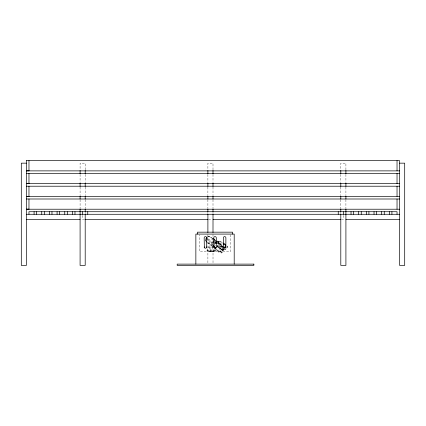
<?xml version="1.0" encoding="UTF-8"?>
<svg xmlns="http://www.w3.org/2000/svg" width="426" height="426" viewBox="0 0 426 426"><rect width="100%" height="100%" fill="white"/><g stroke="black" fill="none" stroke-linecap="round" stroke-linejoin="round"><path stroke-width="0.32" stroke-dasharray="2.13 1.6" d="M215.806 249.237L216.93 250.451L219.289 251.793L223.203 249.924L223.235 247.373M219.454 245.839L219.337 248.619L220.498 251.457L222.809 248.715L219.337 248.619L217.611 246.792L217.244 244.78M222.564 248.459L221.712 253.001L218.783 252.229L215.875 248.693M223.203 249.924L223.336 248.651M207.265 240.227L208.447 236.148L210.375 236.739L212.489 238.4L208.447 236.148L206.45 237.703M220.961 248.049L218.889 247.825L221.19 249.386L218.426 247.655L218.33 245.413L219.512 241.34L221.44 241.925M215.748 250.435L214.992 250.259L214.022 250.989L213.357 250.61L210.471 250.429L209.959 246.867L210.582 244.785L211.312 245.924L212.909 246.398L210.582 244.785L207.984 247.442L206.972 250.648L207.755 251.452L214.379 251.771L215.748 250.435L215.62 249.423M212.105 245.759L212.265 247.346L210.471 250.429L206.972 250.648L209.299 251.377L214.379 251.771L213.634 249.822M214.416 248.96L213.357 250.61L212.265 247.346M223.421 248.528L223.671 250.744L221.712 253.001L222.425 250.738L221.27 246.782L217.372 242.277M212.84 242.772L210.508 244.668L207.824 242.639L209.901 242.857M222.649 248.784L221.573 249.854L218.889 247.825M220.045 241.622L218.57 242.149L217.111 243.475L219.512 241.34L221.776 242.676M207.803 251.415L207.888 250.893L210.268 249.689L211.69 251.335M214.992 250.259L212.052 251.686L210.306 251.734L214.022 250.989M208.985 236.43L207.505 236.957L208.639 240.211M207.984 247.442L209.304 247.687L212.356 247M221.824 251.58L218.783 252.229L217.862 249.716M212.947 244.428L210.508 244.668L212.734 244.78M84.561 219.39L82.644 219.39L82.644 214.917M208.527 219.39L211.727 219.39M341.439 219.39L343.356 219.39L343.356 214.917M217.356 241.505L218.879 241.526L221.531 244.194L222.574 246.356M211.509 239.082L214.48 239.194M222.745 246.862L221.573 246.819L218.33 245.413M217.106 241.451L218.879 241.526M217.084 243.464L218.666 243.544L220.833 248.411M211.823 245.85L213.128 246.063M213.99 242.106L210.508 241.627L207.808 240.461M210.71 237.484L213.596 238.613M214.273 245.349L215.513 245.695M216.136 245.866L218 246.377M222.574 247.325L221.573 246.819L220.881 245.339L219.14 243.374M213.011 242.889L210.508 241.627L209.816 240.147L208.074 238.182M215.987 241.835L219.598 243.688M207.915 242.809L210.13 244.194L207.824 242.639M220.317 248.283L222.207 249.716M217.116 240.892L219.741 242.98L221.658 245.653L219.795 243.976L220.945 246.936M222.75 246.34L219.795 243.976L222.926 247.208L223.671 250.744M216.909 249.892L219.289 251.793M221.706 245.786L222.585 246.579M221.6 247.048L222.542 247.969M210.535 241.856L211.946 243.235M217.079 246.228L218.426 247.655M226.802 245.914L227.638 246.931L227.133 248.273L224.353 249.998L221.573 249.854L225.232 249.498L227.638 246.931L226.749 245.498M217.308 244.998L218.756 246.942M209.304 247.687L210.268 249.689M218.57 242.149L219.704 245.403M345.912 169.798L345.912 163.158L340.8 163.158L340.8 169.798M345.912 174.442L345.912 182.413M345.912 187.057L345.912 195.688M345.912 199.672L345.912 208.303M340.8 174.442L340.8 182.413M340.8 187.057L340.8 195.688M340.8 199.672L340.8 208.303M340.8 212.286L340.8 213.612M230.785 234.817L230.785 251.34L199.277 251.34L199.277 234.817M213 169.798L213 163.158L207.888 163.158L207.888 169.798M213 174.442L213 182.413M213 187.057L213 195.688M213 199.672L213 208.303M213 212.286L213 213.612M213 234.508L213.016 263.428M207.888 174.442L207.888 182.413M207.888 187.057L207.888 195.688M207.888 199.672L207.888 208.303M207.888 212.286L207.888 213.612M207.904 234.508L207.888 263.428M85.2 169.798L85.2 163.158L80.088 163.158L80.088 169.798M85.2 174.442L85.2 182.413M85.2 187.057L85.2 195.688M85.2 199.672L85.2 208.303M85.2 212.286L85.2 213.612M80.088 174.442L80.088 182.413M80.088 187.057L80.088 195.688M80.088 199.672L80.088 208.303"/><path stroke-width="0.64" d="M216.264 247.272L216.307 237.884A1.278 1.278 0 0 0 215.029 236.606A1.278 1.278 0 0 0 213.751 237.884L213.799 247.272M225.849 247.272L225.892 237.884A1.278 1.278 0 0 0 224.614 236.606A1.278 1.278 0 0 0 223.336 237.884L223.384 247.272M206.45 237.703L205.561 240.562L206.914 241.989M214.48 239.194L213.735 242.303L216.573 241.739L213.596 238.613M223.458 248.193L224.8 247.495L225.546 244.38L222.777 242.948M206.551 247.575L206.722 237.884A1.278 1.278 0 0 0 205.444 236.606A1.278 1.278 0 0 0 204.166 237.884L204.342 247.575M216.067 243.081L216.573 241.739L214.166 244.306M206.046 238.283L207.02 237.399M224.8 247.495L225.934 247.272M26.412 160.655L399.588 160.655L399.588 265.398L404.7 265.398L404.7 163.158L399.588 163.158M26.412 163.158L21.3 163.158L21.3 265.398L26.412 265.398L26.412 160.602M26.412 170.826L28.968 170.826M26.412 170.879L399.588 170.879M26.412 173.382L399.588 173.435M26.412 183.606L28.968 183.606M26.412 183.659L399.588 183.659M26.412 186.215L399.588 186.215M26.412 196.386L28.968 196.386M26.412 196.439L399.588 196.439M26.412 198.995L399.588 198.995M26.412 209.166L28.968 209.166M26.412 209.219L399.588 209.219M26.412 214.278L399.588 214.278M26.412 219.39L80.088 219.39M85.2 219.39L207.904 219.39M213.016 219.39L340.8 219.39M345.912 219.39L399.588 219.39M223.171 244.295L225.546 244.38M215.391 243.022L216.52 243.315M215.875 248.693L213.788 245.983M215.678 248.395L214.448 246.899L215.061 248.427M213.612 245.456L214.688 247.325M397.032 160.655L397.032 170.879M397.032 173.435L397.032 183.659M397.032 186.215L397.032 196.439M397.032 198.995L397.032 209.219M397.032 214.278L397.032 211.722L28.968 211.722L28.968 214.278M391.92 211.722L391.92 214.278M389.364 211.722L389.364 214.278M384.252 211.722L384.252 214.278M381.696 211.722L381.696 214.278M376.584 211.722L376.584 214.278M374.028 211.722L374.028 214.278M368.916 211.722L368.916 214.278M366.36 211.722L366.36 214.278M361.248 211.722L361.248 214.278M358.692 211.722L358.692 214.278M353.58 211.722L353.58 214.278M351.024 211.722L351.024 214.278M345.912 170.459L345.912 173.781M345.912 183.073L345.912 186.396M345.912 196.354L345.912 199.006M345.912 208.969L345.912 211.621M345.912 211.722L345.912 265.398L340.8 265.398L340.8 214.278M343.356 211.722L343.356 214.278M340.8 170.459L340.8 173.781M340.8 183.073L340.8 186.396M340.8 196.354L340.8 199.006M340.8 208.969L340.8 211.621M338.244 211.722L338.244 214.278M234.199 264.12L234.199 234.087L195.859 234.087L195.859 264.12M232.601 234.087L232.601 232.17L197.462 232.17L197.462 234.087M213 170.459L213 173.781M213 183.073L213 186.396M213 196.354L213 199.006M213 208.969L213 211.621M213.016 214.278L213 232.537M207.888 170.459L207.888 173.781M207.888 183.073L207.888 186.396M207.888 196.354L207.888 199.006M207.888 208.969L207.888 211.621M207.904 214.278L207.888 232.537M87.756 211.722L87.756 214.278M85.2 170.459L85.2 173.781M85.2 183.073L85.2 186.396M85.2 196.354L85.2 199.006M85.2 208.969L85.2 211.621M85.2 214.278L85.2 265.398L80.088 265.398L80.088 211.722M82.644 211.722L82.644 214.278M80.088 170.459L80.088 173.781M80.088 183.073L80.088 186.396M80.088 196.354L80.088 199.006M80.088 208.969L80.088 211.621M74.976 211.722L74.976 214.278M72.42 211.722L72.42 214.278M67.308 211.722L67.308 214.278M64.752 211.722L64.752 214.278M59.64 211.722L59.64 214.278M57.084 211.722L57.084 214.278M51.972 211.722L51.972 214.278M49.416 211.722L49.416 214.278M44.304 211.722L44.304 214.278M41.748 211.722L41.748 214.278M36.636 211.722L36.636 214.278M34.08 211.722L34.08 214.278M28.968 160.602L28.968 170.879M28.968 173.382L28.968 183.659M28.968 186.162L28.968 196.439M28.968 198.942L28.968 209.219M225.892 246.936A1.278 1.278 0 0 1 224.614 248.214A1.278 1.278 0 0 1 223.336 246.936M216.307 246.936A1.278 1.278 0 0 1 215.029 248.214A1.278 1.278 0 0 1 213.751 246.936M206.722 246.936A1.278 1.278 0 0 1 205.444 248.214A1.278 1.278 0 0 1 204.166 246.936M253.869 264.12L177.189 264.12L177.189 265.398L253.869 265.398L253.869 264.12"/></g></svg>
